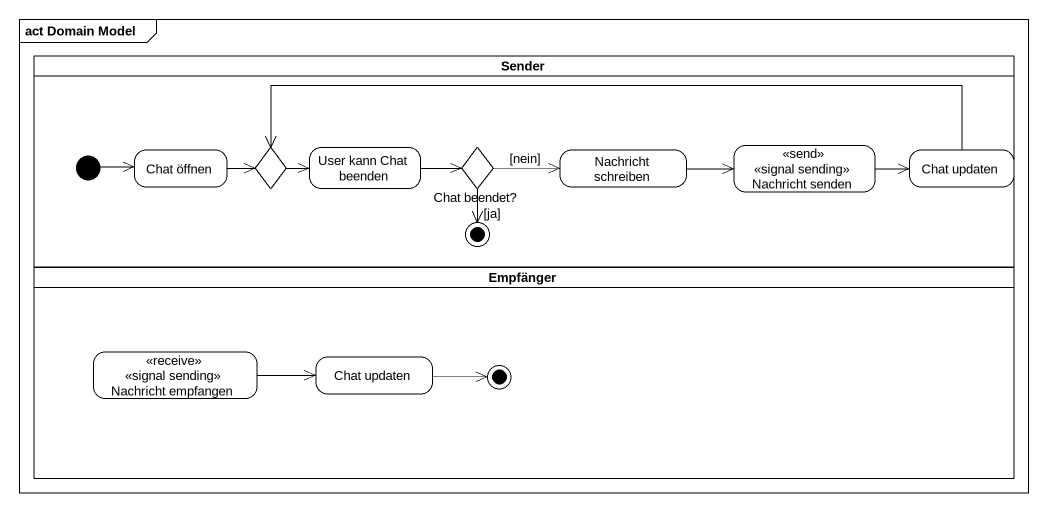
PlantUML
@startuml
mainframe act Domain Model
hide empty description
state Sender <<partition>> {
  state "Chat öffnen" as Chat_öffnen
  state choice1 <<choice>>
  state "User kann Chat beenden" as User_kann_Chat_beenden
  state "Chat beendet?" as Chat_beendet <<choice>>
  state "Nachricht schreiben" as Nachricht_schreiben
  state "<<signal sending>> Nachricht senden" as signal_sending_Nachricht <<send>>
  state "Chat updaten" as Chat_updaten
  [*] -right-> Chat_öffnen
  Chat_beendet --> [*] : [ja]
}
state Empfänger <<partition>> {
  state "<<signal sending>> Nachricht empfangen" as signal_sending_Nachricht_2 <<receive>>
  state "Chat updaten" as Chat_updaten_2
  Chat_updaten_2 -right-> [*]
}
Chat_öffnen -right-> choice1
choice1 -right-> User_kann_Chat_beenden
User_kann_Chat_beenden -right-> Chat_beendet
Chat_beendet -right-> Nachricht_schreiben : [nein]
Nachricht_schreiben -right-> signal_sending_Nachricht
signal_sending_Nachricht -right-> Chat_updaten
Chat_updaten -left-> choice1
signal_sending_Nachricht_2 -right-> Chat_updaten_2
@enduml
